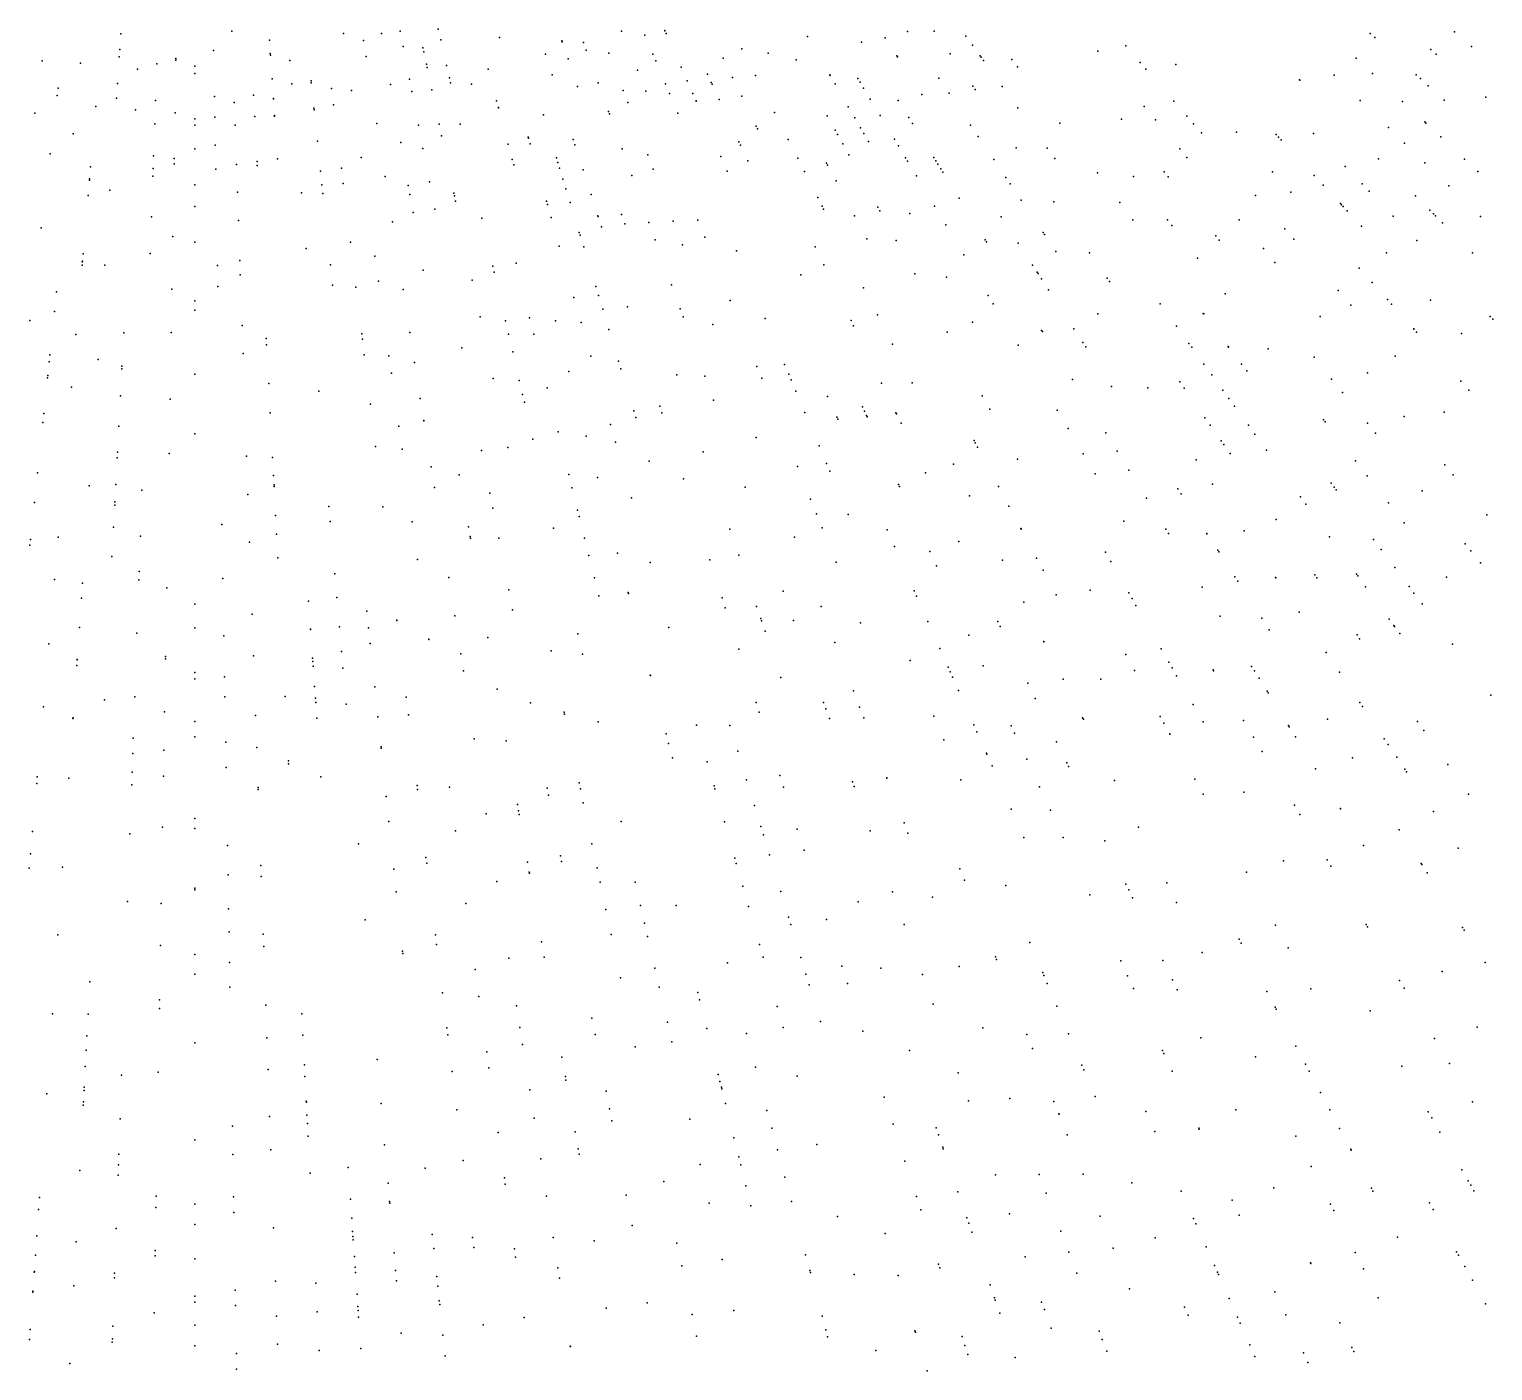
# Model space of a CAD drawing. Header units: metres. Extents: x -4327 to 4266, y -3886 to 3992.
# Drawn here: x -30.4 to 238, y -439.2 to -193.3 of the extents above; entities that cross this region are included whole.
import ezdxf

# ---------------------------------------------------------------- set-up
doc = ezdxf.new("R2010")
doc.units = ezdxf.units.M

msp = doc.modelspace()

# ---------------------------------------------------------------- linework, layer by layer
for p in [(-13.58, -194.14, 2498.93), (6.76, -193.67, 2470.91), (13.66, -195.29, 2461.73), (27.28, -194.09, 2481.77), (30.94, -195.37, 2470.34), (34.23, -194.12, -118.51), (37.64, -193.65, 2463.61), (44.63, -193.32, -117.82), (45.08, -195.25, 2502.49), (55.87, -194.83, 2463.68), (67.3, -195.46, 2479.65), (67.36, -195.63, 2465.58), (71.24, -195.72, 2498.33), (78.26, -193.69, -112.47), (82.52, -194.4, -117.14), (86.16, -193.52, 2475.7), (86.19, -193.58, 2460.64), (86.41, -194.09, 2498.99), (112.37, -194.63, 2498.16), (122.27, -195.67, 2474.01), (126.58, -194.91, 2491.94), (130.67, -193.72, 2461.94), (135.6, -193.66, 2476.49), (141.38, -194.6, -120.99), (215.53, -194.07, 2456.19), (216.39, -194.84, 2489.28), (230.97, -193.8, 2461.1), (-13.87, -198.4, 2500.85), (-13.78, -197.04, 2500.96), (3.44, -197.21, 2497.47), (13.83, -197.78, 2493.13), (13.85, -198.04, 2496.37), (31.41, -198.29, 2490.17), (38.19, -196.46, -116.35), (41.81, -196.71, 2494.41), (41.97, -197.45, -112.83), (64.29, -197.88, 2463.23), (71.77, -197.17, 2484.15), (75.9, -197.72, 2475.21), (83.99, -197.86, -120.15), (100.31, -196.88, 2502.01), (105.13, -197.72, 2459.08), (128.71, -198.19, 2489.81), (128.82, -198.37, 2492.05), (138.5, -197.8, 2500.62), (142.58, -196.24, -119.71), (144.01, -198.21, 2494.5), (144.17, -198.43, 2497.23), (165.59, -197.35, 2457.53), (170.7, -196.37, 2495.22), (212.96, -198.59, 2489.28), (226.67, -197.04, 2462.75), (227.63, -197.88, 2495.84), (234.13, -196.46, 2472.43), (-27.99, -199.13, 2494.16), (-20.97, -199.55, 2471.87), (-10.51, -200.63, 2491.91), (-6.97, -199.66, 2495.01), (-3.47, -198.69, 2498.86), (-3.47, -198.99, 2502.6), (0, -200.1, 2499), (17.42, -199.06, 2461.65), (42.45, -199.73, 2498.67), (42.58, -200.31, -119.8), (46.16, -199.96, -118.56), (53.76, -200.62, 2491.36), (68.43, -198.74, 2504.7), (81.14, -200.83, 2499.38), (84.53, -199.13, 2496.14), (89.18, -200.29, 2498.15), (96.87, -198.61, 2486.7), (110.26, -198.92, 2467.79), (144.6, -199.02, 2463.25), (149.83, -198.83, 2492.85), (150.86, -200.2, 2482.63), (173.35, -199.41, 2494.29), (174.4, -200.62, 2496.39), (179.9, -199.8, 2486.26), (-14.21, -203.28, 2476.88), (0, -201.41, 2498.14), (14.15, -202.38, 2499.28), (17.79, -203.31, 2497.42), (21.31, -202.79, 2495.18), (21.35, -203.14, 2499.42), (35.87, -203.43, 2494.21), (39.36, -202.46, -114.7), (46.69, -202.23, 2489.61), (46.9, -203.15, -112.69), (50.71, -203.37, -116.4), (65.53, -201.69, 2494.5), (70.17, -203.78, 2502.74), (73.93, -203.12, 2494.15), (86.31, -203.34, -119.71), (90.29, -202.8, 2498.16), (93.99, -201.55, -122.72), (94.7, -203.09, 2460.82), (94.84, -203.38, 2494.43), (98.6, -202.17, 2485.09), (102.81, -201.78, 2502.02), (116.45, -201.7, 2482.6), (116.5, -201.79, 2498.41), (117.4, -203.34, 2488.2), (121.57, -202.32, -116), (121.99, -203.03, 2466.91), (136.43, -202.27, 2498.11), (142.67, -203.76, 2477.04), (148.06, -203.78, -119.39), (202.57, -202.57, 2460.63), (202.65, -202.65, 2461.62), (208.93, -201.76, 2471.24), (215.97, -201.4, 2500.88), (223.95, -201.64, 2459.86), (224.74, -202.36, -128.27), (226.19, -203.66, 2495.76), (-25.23, -205.48, 2499.69), (-25.06, -204.13, 2499.8), (-14.4, -205.93, 2476.16), (-7.21, -206.4, 2461.1), (3.59, -205.63, 2466.94), (10.77, -205.42, 2467.44), (14.41, -206.03, 2461.1), (14.41, -206.06, 2494.21), (25.07, -204.19, 2500.55), (28.74, -204.52, 2493.71), (39.8, -204.75, 2469.46), (43.46, -204.45, -112.24), (55.32, -206.45, 2497.87), (78.52, -204.56, 2496.65), (82.68, -204.64, -109.21), (87.05, -205.09, 2491.81), (91.32, -205.11, 2495.67), (91.91, -206.43, 2481.48), (91.93, -206.48, 2467.17), (96.14, -206.17, -121.19), (100.28, -205.61, -117.11), (122.64, -204.11, 2494.41), (123.85, -206.13, -127.11), (128.95, -206.37, 2491.64), (133.32, -205.29, 2492.26), (138.3, -205.04, 2476.43), (143.08, -204.34, -124.97), (179.5, -206.5, 2492.02), (213.68, -206.35, -124.28), (221.48, -206.54, 2472.02), (229.11, -206.29, 2494.02), (236.71, -205.77, 2492.59), (-29.33, -208.69, 2478.81), (-18.15, -207.45, 2497.83), (-10.91, -208.08, 2483.02), (-3.64, -208.62, 2470.2), (7.22, -206.74, 2465.09), (10.97, -209.32, 2497.72), (14.63, -209.15, 2498.47), (14.63, -209.22, 2499.22), (21.84, -207.78, 2473.44), (21.87, -208.06, 2492.99), (25.44, -207.18, 2471.2), (55.65, -207.68, -118.49), (55.65, -207.7, 2497.01), (63.9, -209.02, 2490.43), (75.86, -208.42, 2495.91), (76.01, -208.83, 2500.9), (79.37, -206.77, 2477.12), (88.59, -208.71, 2474.89), (106.29, -208.6, 2495.54), (115.97, -209.21, 2491.29), (119.81, -207.52, -123.33), (125.65, -209.11, -116.28), (150.91, -207.71, 2462.15), (174.09, -207.47, 2491.82), (181.88, -209.23, 2499.92), (-7.36, -210.65, 2479.31), (0, -209.75, 2499.46), (0, -210.9, 2496.86), (3.66, -209.42, 2495.98), (7.37, -210.91, 2482.3), (33.35, -210.58, 2475.84), (40.99, -210.89, 2494.77), (44.78, -210.69, 2501.24), (48.65, -210.71, 2479.59), (102.94, -211.05, 2503.01), (103.19, -211.58, 2494.67), (117.42, -211.84, 2494.02), (121, -209.58, -118.6), (122.05, -211.4, 2499.36), (130.91, -209.5, -123.08), (131.58, -210.57, -117.03), (142.24, -210.88, 2492.05), (158.63, -210.51, 2488.33), (169.91, -209.82, 2496.69), (176.13, -209.91, 2470.85), (183.14, -210.68, 2492.42), (218.86, -211.35, 2461.27), (225.52, -210.3, 2494.51), (225.74, -210.51, 2474.83), (-22.34, -212.51, 2481.32), (3.75, -214.59, 2460.91), (22.47, -213.81, 2496.51), (37.75, -214.07, 2461.42), (45.25, -212.86, 2464.16), (57.44, -214.37, -121.99), (61.11, -213.12, 2494.92), (61.15, -213.27, -124.17), (61.46, -214.34, 2493.8), (69.38, -213.53, 2495.67), (69.69, -214.48, 2491.56), (99.77, -213.97, 2501.89), (100.04, -214.54, 2465.41), (108.79, -213.52, -120.54), (117.86, -212.62, 2489.16), (118.8, -214.32, -122.59), (122.65, -212.44, 2483.67), (123.5, -213.91, -125.94), (128.27, -213.47, -119.54), (143.66, -212.98, 2476.71), (184.57, -212.32, 2499.47), (191.04, -212.17, 2499.75), (198.27, -212.62, 2485.3), (198.74, -213.12, -126.05), (199.18, -213.59, 2473.32), (205.11, -212.4, 2465.89), (221.79, -214.18, 2494.27), (228.46, -213.04, 2493.51), (-26.54, -216.15, 2465.9), (-7.56, -216.49, 2468.26), (-3.79, -217.03, 2457.93), (0, -215.23, 2467.88), (15.18, -217.05, 2494.78), (30.47, -216.81, 2479.1), (41.82, -215.15, 2497.4), (58.2, -217.19, 2499.41), (66.3, -216.87, -121.45), (78.33, -215.22, 2500.03), (83.04, -216.32, 2499.28), (96.46, -216.66, 2498.77), (110.55, -216.97, -118.36), (119.93, -216.35, 2463.36), (129.01, -214.71, 2494.45), (130.32, -216.89, 2492.44), (135.5, -216.85, 2491.66), (146.51, -217.21, 2486.23), (150.59, -215.06, 2465.56), (156.3, -215.12, 2484.31), (157.67, -217.01, 2467.97), (180.62, -215.25, 2496.49), (181.93, -216.81, -124.63), (217.08, -217.08, 2494.68), (232.84, -217.13, 2454.44), (-19.12, -218.54, 2499.64), (-7.64, -218.85, 2495.16), (-3.81, -218.01, 2484.45), (3.82, -218.95, 2495.16), (7.62, -218.1, 2471.13), (11.4, -217.56, 2498.02), (11.44, -218.31, 2460.06), (23.05, -219.33, 2497.28), (26.87, -218.8, 2480.72), (58.46, -218.16, 2495.3), (58.46, -218.18, 2495.55), (66.56, -217.72, 2500.16), (66.88, -218.77, -116.01), (71.18, -219.08, 2499.41), (84.06, -218.99, 2471.39), (97.64, -219.3, 2500.25), (101.38, -217.42, 2498.51), (111.8, -219.41, -123.53), (115.83, -217.84, -122.59), (116.02, -218.2, -121.78), (116.04, -218.23, -115.34), (130.69, -217.51, -121.29), (135.85, -217.41, -122.2), (136.26, -218.07, 2492.27), (136.77, -218.88, -120.27), (137.16, -219.5, -124.58), (165.53, -219.66, -128.9), (177.73, -219.47, 2472.68), (197.62, -219.48, -123.18), (210.97, -218.47, 2490.3), (225.53, -217.79, 2491.6), (235.26, -219.38, 2490.56), (-19.33, -220.96, 2465.54), (-19.31, -220.75, 2493.67), (-7.69, -220.23, 2495.29), (0, -221.86, 2496.66), (23.31, -221.82, 2464.18), (27.21, -221.62, 2466.92), (34.9, -220.32, 2494.8), (39.14, -221.96, 2475.01), (43.01, -221.26, 2490.32), (67.5, -220.77, -118.5), (68.05, -222.58, 2495.67), (80.13, -220.15, 2454.09), (117.57, -221.12, -122.4), (132.32, -220.21, -114.46), (148.72, -220.49, 2497.63), (149.51, -221.66, -125.83), (172.12, -220.3, 2459.66), (178.47, -220.39, 2459.2), (205.25, -220.11, 2490.38), (206.93, -221.9, -126.55), (214.07, -221.68, 2470.86), (229.92, -222.03, 2464.11), (-19.58, -223.77, 2496.92), (-15.58, -222.81, 2467.66), (7.79, -223.2, 2497.79), (19.54, -223.31, 2491.69), (23.48, -223.43, 2482.1), (39.43, -223.63, 2493.68), (47.47, -223.34, 2492.31), (47.58, -223.85, 2468.41), (47.79, -224.84, 2479.37), (64.47, -224.82, 2493.05), (68.81, -225.07, 2494.17), (72.66, -223.61, 2491.68), (114.22, -224.17, -120.59), (140.14, -224.28, 2496.53), (151.53, -224.65, 2480.49), (157.52, -224.97, -130.35), (169.62, -225.09, -124.84), (194.52, -223.77, 2487.64), (200.96, -223.19, 2485.17), (210.07, -225.27, 2491.78), (215.32, -222.97, 2463.33), (223.83, -223.83, 2472.07), (-7.95, -227.69, 2501.9), (0, -225.82, 2464.93), (40.01, -226.88, 2470.28), (43.99, -226.32, 2501.65), (52.62, -227.93, 2478.99), (64.65, -225.47, 2500.27), (65.33, -227.84, 2497.28), (73.92, -227.5, -118.05), (73.97, -227.65, 2493.04), (78.26, -227.3, 2475.35), (115.01, -225.72, -121.6), (115.3, -226.29, 2474.75), (120.96, -227.49, -117.67), (125.24, -225.93, 2464.25), (125.6, -226.58, 2458.39), (131.11, -227.09, 2462.58), (135.64, -225.74, 2499.16), (147.86, -227.69, -119.19), (210.28, -225.5, 2494.27), (210.58, -225.82, -126.03), (211.33, -226.63, 2484.5), (219.74, -227.55, 2459.74), (226.47, -226.47, 2490.49), (227.13, -227.13, -127.24), (227.5, -227.5, 2491.06), (235.74, -227.66, 2494.56), (-28.2, -229.7, 2466.92), (7.97, -228.37, 2494.3), (36.21, -228.63, 2496.79), (70.5, -230.6, 2497.13), (74.58, -229.52, -124.38), (78.84, -228.96, -119.99), (83.24, -228.71, 2478.08), (87.71, -228.5, 2464.38), (92.24, -228.31, 2493.12), (137.68, -229.14, 2497.48), (155.53, -230.58, 2495.55), (171.99, -228.24, 2466.5), (178.35, -228.27, 2464.79), (179.14, -229.29, 2464.13), (191.53, -228.26, 2500.06), (199.85, -229.9, 2475.33), (213.91, -229.39, 2492.59), (228.77, -228.77, -122.67), (-4.04, -231.3, 2465.92), (0, -232.35, 2462.31), (20.43, -233.48, 2498.28), (28.53, -232.34, 2480.73), (66.83, -233.06, 2496.5), (70.65, -231.07, 2460.16), (71.3, -233.2, 2496.87), (84.4, -231.89, 2457.39), (89.39, -232.86, 2497.58), (93.49, -231.4, 2458.36), (113.74, -233.21, 2475.19), (123.23, -231.75, -122.13), (128.63, -232.05, 2491.66), (144.93, -231.94, 2491.03), (145.16, -232.31, 2495.01), (151, -232.52, 2487.6), (155.78, -230.96, -122.31), (187.21, -231.18, 2461.59), (187.84, -231.96, 2492.69), (201.51, -231.81, 2462.67), (224.06, -232.02, 2476.08), (-20.64, -235.96, 2466.91), (-20.63, -235.82, 2494.04), (-20.51, -234.48, 2494.42), (-8.19, -234.44, 2500.52), (8.23, -235.68, 2499.15), (33.01, -234.9, 2499.27), (99.3, -233.94, 2489.81), (141, -234.66, -122.69), (157.86, -234.03, 2495.84), (164.06, -234.3, -116.92), (183.83, -235.3, 2493.69), (195.94, -233.52, 2465.98), (198.07, -236.05, 2492.78), (218.5, -234.31, 2491.23), (234.27, -234.27, 2469.63), (-20.69, -236.53, 2472.88), (-16.54, -236.54, 2455.58), (4.13, -236.63, 2493.54), (8.32, -238.31, 2497.89), (24.85, -236.47, 2462.3), (41.88, -237.49, 2497.38), (54.66, -236.74, 2460.03), (54.91, -237.84, 2499.36), (58.89, -236.21, 2492.64), (111.15, -238.35, 2495.68), (115.33, -236.47, 2483.6), (132, -238.14, 2467.52), (137.85, -238.77, 2461.61), (153.61, -236.54, -121.26), (154.44, -237.82, 2494.94), (154.63, -238.11, -126.32), (213.51, -237.12, 2491.9), (-25.38, -241.47, 2458.29), (-4.21, -240.98, 2495.89), (4.2, -240.5, 2490.91), (25.25, -240.24, 2501.61), (29.54, -240.59, 2496.01), (33.66, -239.49, 2462.4), (38.17, -241.02, 2498.61), (50.87, -239.34, 2477.45), (73.52, -240.46, 2463.45), (87.42, -240.18, -121.49), (122.64, -240.69, 2485.36), (155.25, -239.06, -123.11), (156.56, -241.08, -121.93), (167.32, -238.95, 2493.75), (167.75, -239.57, 2476.79), (209.68, -241.21, 2485.28), (215.87, -239.75, 2455.65), (0, -243.09, 2461.27), (69.52, -242.46, 2498.05), (74.02, -242.11, 2467.04), (79.34, -244.19, 2488.54), (98.19, -243.03, 2461.58), (145.48, -242.12, -120.9), (146.38, -243.62, 2464.67), (177.03, -243.67, -129.89), (188.94, -241.83, 2471.52), (211.99, -243.87, 2459.62), (218.69, -242.88, 2456.6), (219.44, -243.72, 2496.3), (226.57, -242.97, -131.39), (-30.29, -246.72, 2475.3), (-25.76, -245.06, 2494.86), (0, -244.8, 2492.51), (52.3, -246.05, 2491.33), (56.97, -246.75, 2494.43), (61.39, -246.21, 2499.4), (66.12, -246.78, 2463.04), (74.79, -244.63, 2492.66), (89.01, -244.55, 2495.72), (89.54, -246.01, 2471.42), (104.57, -246.36, 2500.47), (120.33, -246.72, 2463), (125.18, -245.68, 2498.83), (165.6, -245.51, 2461.75), (184.93, -245.41, 2452.83), (185, -245.5, 2497.91), (206.37, -245.94, 2496.44), (237.53, -245.97, 2487.1), (238, -246.45, 2481.97), (-21.81, -249.26, 2491.72), (-13.05, -248.96, 2496.33), (-4.34, -248.89, 2492.6), (8.65, -247.62, 2494.73), (30.59, -249.14, 2472.54), (39.42, -248.88, 2495.56), (57.53, -249.18, 2465.52), (62.13, -249.2, 2489.29), (70.85, -247.07, 2477.96), (75.93, -248.37, 2464.6), (94.98, -247.44, 2463.53), (120.79, -247.67, 2472.44), (137.95, -248.86, 2491.3), (142.59, -246.98, 2461.28), (155.28, -248.51, 2458.6), (155.43, -248.73, 2460.83), (161.21, -248.24, -130.53), (179.98, -247.73, -130.87), (223.52, -248.25, 2479.85), (223.55, -248.28, 2459.92), (224.04, -248.82, 2495.89), (232.26, -249.07, 2457.26), (13.1, -250, 2492.96), (13.16, -251.15, 2477.27), (30.71, -250.1, 2495.56), (48.93, -251.73, 2485.56), (127.92, -251.05, 2491.12), (150.96, -251.23, 2493.84), (162.84, -250.75, -127.4), (163.36, -251.56, 2459.53), (182.28, -250.89, 2497.57), (182.81, -251.62, -127.14), (189.47, -251.44, -125.7), (189.57, -251.57, 2492.42), (196.82, -251.92, 2475.19), (-26.73, -254.3, 2491.66), (-26.59, -252.98, 2478.73), (-17.75, -253.83, 2492.8), (8.83, -252.73, 2490.95), (31.06, -252.98, 2497.03), (35.58, -253.2, 2465.02), (40.29, -254.38, 2496.25), (58.28, -252.43, 2497.6), (72.62, -253.26, 2500.16), (77.71, -254.18, 2496.14), (108.13, -254.74, 2470.8), (185.05, -254.7, -125.7), (191.95, -254.72, 2458.9), (205.23, -253.44, 2461.49), (220.13, -253.23, 2460.48), (-27.03, -257.2, 2480.05), (-26.99, -256.78, 2476.07), (-13.39, -255.57, 2454.19), (-13.37, -255.05, 2462.29), (0, -256.57, 2486.8), (36.03, -256.37, 2495.86), (54.7, -257.35, 2496.68), (68.6, -256.04, 2463.78), (78.14, -255.59, 2471.59), (88.37, -256.64, 2497.29), (93.51, -256.93, 2490.29), (103.08, -255.13, 2481.29), (103.94, -257.26, 2465.18), (108.9, -256.56, -122), (109.34, -257.58, 2498.38), (160.92, -257.53, 2467.64), (186.49, -256.68, -127.68), (192.88, -255.96, -126.35), (208.46, -257.43, 2489.81), (215.05, -256.29, 2493.91), (-22.65, -258.92, 2492.49), (13.54, -258.27, 2493.37), (22.72, -259.64, 2499.45), (59.49, -257.68, 2496.53), (60.09, -260.29, 2470.35), (64.59, -259.07, 2494.5), (110.23, -259.68, 2458.12), (125.93, -258.19, 2479.16), (131.52, -258.13, 2500.27), (168.09, -258.83, 2463.49), (174.75, -259.07, -126.16), (180.61, -257.93, 2491.43), (181.44, -259.12, 2459.74), (188.53, -259.48, 2462.2), (210.48, -259.92, 2493.17), (232.15, -257.83, 2483.38), (233.61, -259.45, 2459.85), (-13.65, -260.52, 2488.61), (-4.56, -261.1, 2465.21), (32.18, -262.05, 2492.31), (41.34, -261, 2494.54), (60.42, -261.69, 2496.34), (85.26, -262.4, 2463.35), (95.12, -261.33, 2495.3), (116.04, -260.63, -125.07), (122.43, -262.56, 2476.61), (144.39, -260.49, 2498.81), (145.76, -262.96, 2476.57), (189.63, -261.01, -121.53), (190.65, -262.41, 2479.37), (-27.9, -265.43, 2493.51), (-27.72, -263.78, 2465.27), (13.82, -263.63, 2492.06), (41.98, -265.03, 2494.11), (41.98, -265.08, 2494.6), (80.48, -263.24, 2494.61), (80.86, -264.49, 2493.96), (85.66, -263.65, 2487.35), (111.88, -263.56, 2494.87), (117.73, -264.43, -126.14), (117.9, -264.81, -122.02), (122.79, -263.33, 2460.65), (123.16, -264.11, -121.55), (123.28, -264.38, -121.49), (128.57, -263.6, 2472.16), (128.68, -263.83, 2497.56), (129.52, -265.55, -127.41), (158.1, -263.12, 2494.43), (185.23, -264.53, 2489.64), (206.97, -264.92, 2475.27), (207.28, -265.3, 2489.08), (215.04, -265.55, 2495.46), (221.77, -264.29, 2469.52), (229.07, -263.52, 2460.09), (-13.94, -266.05, 2463.64), (0, -267.5, 2499.22), (37.39, -266.08, 2459.62), (66.6, -267.1, 2482.28), (71.78, -267.88, 2463.94), (76.2, -265.76, 2492.97), (102.92, -268.13, 2478.67), (160.14, -266.52, 2492.94), (167.03, -267.31, -125.45), (186.19, -265.91, -120.46), (193.19, -265.9, -124.62), (194.37, -267.52, -131.19), (216.52, -267.37, -127.03), (-14.2, -270.87, 2495.55), (33.13, -269.82, 2463.55), (37.99, -270.3, 2498.64), (52.59, -270.56, 2497.84), (57.39, -269.98, 2501.32), (61.97, -268.43, 2496.6), (77.14, -269.01, 2498.63), (93.24, -270.79, 2471.71), (114.47, -269.67, 2481.01), (142.88, -268.71, 2495.51), (143.08, -269.1, 2476.57), (143.51, -269.9, 2461.84), (169.12, -270.65, -125.01), (188.21, -268.79, -130.81), (188.67, -269.44, 2462.13), (196.53, -270.5, 2492.42), (-14.25, -271.88, 2492.17), (-4.73, -271.09, 2494.56), (9.48, -271.6, 2487.7), (14.25, -271.82, 2491.68), (43.32, -273.5, 2496.94), (83.31, -272.51, 2495.03), (110.49, -273.48, 2497.9), (115.84, -272.9, 2464.48), (139.11, -273.02, -125.85), (150.83, -272.1, 2494.42), (162.92, -271.15, 2459.74), (183.62, -272.23, 2457.91), (189.83, -271.11, -130.47), (212.86, -272.44, -128.94), (229.24, -273.19, -123.78), (-28.86, -274.61, 2465.33), (14.42, -275.14, 2496.84), (48.49, -275, 2493.16), (68.55, -274.96, 2493.2), (73.81, -275.47, 2473.11), (89.59, -275.72, 2490.18), (116.45, -274.34, 2500.55), (133.96, -274.65, 2494.35), (165.12, -274.81, 2492.97), (171.28, -274.11, -121.35), (214.99, -275.18, 2489.63), (230.74, -274.99, 2471.06), (-19.37, -277.04, 2467.42), (-14.5, -276.75, 2462.2), (-9.7, -277.82, 2494.31), (9.73, -278.62, 2501.51), (14.51, -276.83, 2499.68), (14.52, -277.14, 2490.08), (43.92, -277.31, 2494.5), (54.1, -278.34, 2494.69), (69.15, -277.35, 2490.65), (100.91, -277.25, 2498.64), (129.05, -276.75, 2492.61), (129.23, -277.14, 2496.09), (142.07, -278.82, 2465.22), (147.34, -277.11, 2472.41), (180.25, -277.56, 2487.58), (180.85, -278.48, 2454.9), (186.64, -276.7, -127.39), (202.73, -279.03, -125.43), (208.39, -276.54, -126.78), (208.95, -277.28, -124.98), (209.3, -277.75, 2489.32), (225.07, -277.93, 2490.45), (-29.44, -280.08, 2489.87), (-14.7, -280.55, 2495.99), (-14.67, -279.94, 2490.52), (24.57, -280.8, 2492.11), (34.49, -280.86, 2501.8), (54.64, -281.12, 2495.37), (70.18, -281.47, 2456.68), (80.07, -279.24, 2495.15), (112.92, -279.48, 2471.69), (149.27, -280.73, 2493.81), (174.52, -279.29, 2485.78), (203.72, -280.4, 2490.75), (218.87, -280.14, -126.22), (4.96, -284.1, 2487.83), (14.8, -282.44, 2500.56), (24.81, -283.54, 2492.05), (39.86, -283.59, 2495.37), (70.47, -282.65, 2490.27), (114, -282.15, 2495.26), (119.83, -282.29, 2469.78), (170.34, -283.5, 2465.41), (198.3, -283.2, 2484.56), (221.74, -283.82, 2498.42), (236.9, -282.33, 2470.66), (-30.15, -286.83, 2489.1), (-25.06, -286.45, 2493.48), (-14.91, -284.57, 2495.03), (-10, -286.26, 2495.87), (14.98, -285.9, 2494.63), (50.17, -284.54, 2493.57), (50.48, -286.31, 2497.13), (50.53, -286.58, 2464.38), (55.71, -286.62, 2484.4), (65.74, -284.76, 2463.47), (71.46, -286.63, 2490.04), (98.11, -284.93, 2482.27), (109.94, -286.41, 2492.94), (115.03, -284.7, 2495.18), (126.93, -285.09, 2491.03), (151.45, -284.83, -122.32), (151.52, -284.96, 2456.64), (178.06, -284.95, -127.83), (178.55, -285.74, 2491.07), (185.57, -285.75, 2488.28), (185.58, -285.78, 2488.53), (192.42, -285.28, 2463.08), (208.04, -286.35, 2493.76), (216.13, -286.82, 2491.25), (-30.26, -287.89, 2486.46), (10.03, -287.34, 2493.23), (72.25, -289.8, 2460.19), (77.53, -289.33, 2490.05), (99.75, -289.69, 2456.47), (128.29, -288.15, 2473.97), (134.78, -289.04, 2501.5), (140.09, -287.22, 2495.62), (166.96, -289.19, 2489.2), (187.56, -288.82, -127.58), (187.76, -289.13, -127.29), (217.53, -288.67, 2488.13), (232.94, -287.66, 2490.65), (233.98, -288.94, -133.38), (-15.2, -289.98, 2494.15), (15.21, -290.21, 2496.14), (40.83, -290.49, 2472.66), (83.46, -291.06, 2460.44), (94.41, -290.58, 2460.6), (117.57, -290.99, 2472.41), (136, -291.65, 2491.55), (148.1, -290.65, 2462.24), (154.33, -290.25, 2491.66), (155.53, -292.5, 2490.06), (167.94, -290.89, 2493.48), (220.03, -291.99, -123.78), (235.77, -291.15, -135.09), (-25.74, -294.19, 2489.29), (-20.62, -294.83, 2491.28), (-10.27, -294.22, 2493.18), (-10.22, -292.74, 2492.35), (5.13, -293.97, 2489.95), (25.65, -293.16, 2492.19), (46.54, -293.81, 2461.59), (73.27, -293.85, 2460.94), (190.72, -293.68, 2486.72), (191.23, -294.47, 2493.4), (198.19, -293.83, 2487.38), (198.24, -293.9, 2468.68), (205.4, -293.34, 2484.07), (205.76, -293.86, 2459.98), (213.01, -293.18, 2456.92), (213.24, -293.51, 2478.34), (229.51, -293.76, -129.84), (-20.81, -297.63, 2491.7), (-5.16, -295.71, 2493.02), (26.03, -297.47, 2459.69), (57.56, -296.1, 2496.09), (74.09, -297.17, 2488.73), (79.46, -296.54, 2494.68), (79.51, -296.74, 2496.42), (96.67, -297.53, 2497.23), (107.85, -296.3, 2494.9), (131.91, -296.27, 2458.2), (132.33, -297.23, 2487.06), (157.92, -297, 2456.58), (164.16, -296.15, -132.21), (171.24, -296.6, 2491.07), (171.85, -297.65, 2489.89), (184.72, -295.61, 2485.17), (214.69, -295.5, 2495.16), (222.67, -295.49, 2489.66), (223.56, -296.67, -132.8), (0, -298.71, 2494.68), (10.49, -300.52, 2499.73), (20.85, -298.16, 2473.26), (31.53, -299.96, 2495.84), (58.27, -299.77, 2459.36), (97.27, -299.36, 2458.18), (103, -299.13, 2492.25), (114.84, -299.16, 2491.73), (152.02, -298.35, 2485.8), (172.58, -298.92, 2490.44), (202.48, -300.19, 2482.99), (225.03, -298.63, 2488.06), (-21.18, -302.95, 2478.97), (0, -303.07, 2496.42), (26.5, -302.85, 2492.78), (31.85, -303.06, 2498.74), (37.04, -301.65, 2492.04), (37.04, -301.68, 2492.28), (47.65, -300.83, 2497.5), (86.89, -303.01, 2472.49), (103.77, -301.36, 2457.17), (103.91, -301.78, 2481.81), (109.8, -301.67, 2485.6), (122.08, -302.15, 2459.76), (134.41, -301.88, 2483.86), (147.23, -301.87, 2452.86), (147.69, -302.81, 2490.82), (188.02, -300.9, 2490.1), (195.66, -301.28, 2491.99), (219, -301.43, 2451.85), (219.86, -302.61, -133.03), (219.99, -302.79, 2481.18), (-10.62, -304, 2494.27), (5.32, -304.51, 2463.75), (21.21, -303.29, 2459.53), (21.21, -303.32, 2493.28), (32.16, -305.94, 2488.56), (42.88, -305.09, 2492.28), (42.89, -305.15, 2492.78), (53.75, -304.83, 2492.86), (70.21, -304.13, 2491.52), (104.55, -303.63, 2465.17), (117.35, -305.71, 2492.58), (141.93, -304.37, 2452.61), (155.67, -305.52, 2454.41), (155.71, -305.61, 2494.78), (197.03, -303.4, -124.23), (213.11, -304.35, 2490.69), (213.58, -305.03, 2468.57), (220.94, -304.09, -129.31), (-26.77, -305.98, 2495.92), (-5.38, -308.28, 2494.27), (10.76, -308.15, 2483.18), (21.58, -308.6, 2491.37), (26.89, -307.4, 2496.25), (48.75, -307.81, 2465.88), (65.31, -307.25, 2496.32), (71.08, -307.89, 2489.27), (99.74, -306.98, 2488.4), (136.62, -306.86, 2483.39), (170.7, -307.95, 2490.48), (177.18, -306.89, 2496.73), (207.45, -307.56, 2486.98), (230.62, -306.05, 2458.56), (-21.67, -309.95, 2491.2), (-21.6, -308.84, 2493.35), (-21.6, -308.9, 2493.85), (-5.39, -308.74, 2497.99), (0, -311.24, 2495.42), (21.62, -309.24, 2463.57), (21.68, -310.04, 2491.94), (27.16, -310.43, 2465.64), (49.25, -310.94, 2490.93), (131.16, -309, 2491.99), (138.14, -310.26, 2490.45), (138.52, -311.11, 2467.11), (144.55, -309.99, 2487.85), (172.32, -310.88, 2456.16), (178.6, -309.34, 2497.08), (179.21, -310.4, 2486.3), (186.73, -310.77, 2486.2), (186.81, -310.9, 2487.19), (193.78, -310.11, 2488.53), (194.3, -310.95, 2485.85), (209.9, -311.18, 2488.35), (0, -312.41, 2493.76), (5.45, -312.03, 2458.52), (21.94, -313.8, 2488.95), (32.99, -313.87, 2497.14), (83.52, -311.71, 2487.91), (83.54, -311.77, 2488.4), (107.48, -312.13, 2491.73), (138.95, -312.09, 2494.97), (152.74, -313.16, 2454.9), (159.2, -312.44, 2490.18), (166.13, -312.44, 2464.22), (180.04, -311.84, 2459.78), (195.14, -312.28, 2487.14), (-16.57, -316.21, 2462.22), (-11.03, -315.72, 2456.52), (5.51, -315.72, 2487.54), (16.54, -315.61, 2457.51), (22.09, -315.94, 2462.72), (38.77, -315.73, 2495.05), (55.42, -314.3, 2492.4), (120.75, -314.56, 2491.07), (140.03, -314.51, 2454.47), (154.12, -315.99, 2496.62), (196.63, -314.68, -124.04), (196.81, -314.97, -123.03), (237.67, -315.4, 2454.43), (-27.78, -317.55, 2489.42), (-5.56, -318.46, 2487.44), (11.14, -319.14, 2461.88), (22.15, -316.73, 2490.34), (27.74, -317.05, 2496.29), (39.17, -319.01, 2456.82), (61.57, -316.77, 2466.73), (67.71, -318.53, 2458.02), (67.78, -318.88, 2492.02), (102.9, -316.7, 2492.6), (103.5, -318.53, 2486.29), (115.29, -316.75, 2492.06), (115.69, -317.86, 2460.36), (121.9, -317.56, 2454.29), (135.52, -319.26, 2492.48), (176.99, -319.3, 2493.92), (183.08, -317.1, 2482.39), (213.65, -316.75, 2486.82), (214.11, -317.44, 2492.26), (-22.36, -319.69, 2491.98), (-22.34, -319.53, 2490.74), (0, -320.22, 2489.99), (22.35, -319.6, 2491.23), (33.57, -319.37, 2486.35), (73.95, -320.3, 2491.66), (92.01, -320.86, 2488.21), (98.13, -320.95, 2491.5), (116.36, -319.68, 2494.66), (122.66, -319.54, 2489.58), (142.84, -320.83, 2493.89), (149.7, -321.03, 2466.7), (162.8, -319.51, 2497.13), (162.93, -319.76, 2460.97), (177.67, -320.53, 2484.62), (184.91, -320.28, 2469.97), (192.29, -320.02, 2493.45), (200.55, -320.94, 2490.41), (200.68, -321.16, 2492.14), (207.67, -319.79, 2481.88), (224.23, -320.24, 2490.25), (225.36, -321.85, 2485.13), (-11.29, -323.25, 2493.61), (0, -323.03, 2458.87), (5.66, -324.03, 2456.46), (51.22, -323.37, 2492.09), (57.08, -323.73, 2460.64), (86.41, -322.49, 2458.18), (86.88, -324.25, 2491.99), (137.35, -323.59, 2486.52), (143.41, -322.1, 2493.95), (150.3, -322.32, 2486.19), (157.99, -323.92, 2471.36), (178.76, -322.49, 2462.55), (178.79, -322.55, 2463.04), (194.14, -323.1, 2489.63), (201.86, -323.04, -126.88), (218.11, -323.36, 2493.43), (218.81, -324.4, 2448.94), (-11.39, -326.08, 2462.73), (-5.68, -325.44, 2456.78), (11.35, -324.97, 2496.16), (17.16, -327.4, 2464.29), (34.14, -324.86, 2486.39), (34.17, -325.08, 2467.19), (87.59, -326.9, 2491.87), (99.56, -325.63, 2486.8), (145.14, -325.99, 2465.81), (145.24, -326.22, 2496.34), (152.54, -327.13, 2484.67), (195.71, -325.72, 2455.52), (212.28, -326.89, 2491.7), (220.39, -326.74, 2492.79), (-11.51, -329.52, 2488.75), (5.74, -328.64, 2491.41), (17.19, -327.95, 2458.16), (93.94, -327.6, 2459), (107.25, -330.09, 2494.22), (146.18, -328.32, 2455.08), (159.87, -327.78, 2463.15), (160.2, -328.45, 2496.39), (205.52, -328.91, 2444.42), (221.87, -328.94, -123.32), (222.2, -329.42, -122.31), (229.75, -328.12, 2489.48), (-29.01, -331.57, 2491.37), (-28.9, -330.38, 2462.01), (-23.12, -330.61, 2450.19), (-11.59, -331.81, 2464.74), (-5.76, -330.26, 2493.21), (11.6, -332.28, 2468.21), (11.62, -332.7, 2491.86), (23.1, -330.33, 2499.41), (40.76, -331.96, 2482.83), (40.85, -332.67, 2467.84), (46.69, -332.22, 2490.51), (64.62, -332.45, 2493.61), (70.46, -331.48, 2454.97), (70.69, -332.58, 2453.3), (95.2, -331.99, 2491.93), (95.36, -332.57, 2486.29), (101.17, -330.92, 2467.1), (107.95, -332.24, 2490.62), (120.58, -331.29, 2493.7), (120.88, -332.12, 2461.25), (126.89, -330.56, 2465.71), (126.9, -330.6, 2494.99), (140.45, -330.88, 2493.47), (154.91, -332.2, 2466.41), (168.66, -331.02, 2453.79), (183.36, -330.8, 2488.93), (35.1, -333.97, 2462.46), (59.15, -335.44, 2487.54), (64.86, -333.7, 2462.65), (71.23, -335.09, 2481.72), (184.88, -333.52, 2464.17), (192.34, -333.14, 2459.1), (233.53, -333.51, 2487.15), (0, -338, 2488.65), (53.4, -337.15, 2462.96), (59.35, -336.61, 2466.18), (59.47, -337.24, 2490.82), (102.6, -335.58, 2491.91), (149.71, -336.26, 2495.5), (156.9, -336.47, 2498.06), (201.63, -335.56, 2484.85), (202.63, -337.23, 2462.27), (210.07, -336.18, 2455.2), (210.1, -336.23, 2464.06), (227.12, -336.72, 2464.25), (-29.78, -340.36, 2465.19), (-11.9, -340.78, 2490.26), (-5.93, -339.57, 2470.26), (0, -339.84, 2461.91), (35.58, -338.54, 2486.05), (47.82, -340.23, 2449.52), (78.16, -338.56, 2487.1), (97.1, -338.63, 2462.68), (103.77, -339.43, 2452.7), (110.46, -339.96, 2489.22), (123.84, -340.24, 2464.04), (130.05, -338.79, 2451.03), (130.77, -340.67, 2464.63), (173.03, -339.59, 2471.79), (220.85, -340.08, 2451.94), (5.99, -342.93, 2484.69), (29.98, -342.63, 2461.84), (72.82, -342.61, 2458.17), (104.25, -340.97, 2463.83), (152.04, -341.48, 2468.86), (159.24, -341.49, 2488.64), (166.84, -342.08, 2486.29), (214.28, -342.93, 2453.4), (231.65, -343.43, -124.31), (-30.14, -344.48, 2465.37), (42.38, -345.15, 2489.08), (61.01, -345.98, 2465.6), (67.03, -344.86, 2465.6), (67.23, -345.86, 2492.22), (99, -345.25, 2491.49), (105.38, -344.67, 2500.16), (111.71, -343.8, 2488.38), (199.64, -345.78, 2464.36), (207.62, -345.54, 2488.05), (-30.37, -347.11, 2484.18), (-24.26, -346.92, 2469.63), (6.08, -348.32, 2483.69), (12.1, -346.59, 2492.24), (12.17, -348.64, 2457.87), (36.5, -347.25, 2460.09), (42.51, -346.2, 2467.22), (61.33, -347.8, 2488.31), (61.36, -348.01, 2489.8), (73.77, -347.06, 2461.31), (99.29, -346.25, 2489.07), (140.28, -347.19, 2482.42), (192.82, -347.86, 2489.18), (208.32, -346.7, 2487.83), (224.87, -346.27, -123.65), (224.98, -346.44, 2464.37), (225.95, -347.94, -125.73), (0, -350.79, 2452.29), (0, -351.05, 2492.9), (36.94, -351.42, 2499.4), (55.36, -349.54, 2474.07), (74.32, -349.64, 2489.22), (80.73, -349.69, 2489.52), (100.47, -350.37, 2489.96), (107.43, -351.39, 2463.24), (127.92, -351.44, 2488.55), (141.12, -349.28, 2451.98), (148.7, -350.3, 2486.04), (170.72, -350.03, 2454.55), (171.24, -351.09, 2479.42), (178.22, -349.78, 2491.77), (-12.33, -353.21, 2499.89), (-6.17, -353.59, 2481.93), (49.69, -353.56, 2457.7), (81.72, -353.96, 2462.85), (88.25, -353.96, 2482.59), (101.55, -354.15, 2488.37), (121.64, -353.27, 2486.08), (135.29, -352.43, 2457.17), (164.14, -351.99, 2456.49), (171.95, -352.56, 2489.79), (180.04, -353.36, 2482.02), (6.19, -354.58, 2488.86), (31.2, -356.57, 2463.89), (75.38, -354.66, 2467.5), (108.86, -356.08, 2486.78), (115.83, -356.48, 2457.58), (-25.13, -359.34, 2460.77), (6.26, -358.79, 2489.27), (12.54, -359.2, 2493.23), (44.12, -359.3, 2491.84), (76.36, -359.26, 2490.06), (82.46, -357.16, 2485.11), (109.28, -357.44, 2487.07), (130.09, -357.42, 2475.7), (198.18, -357.53, 2488.65), (214.78, -357.45, 2487.79), (215.01, -357.83, 2482.14), (232.45, -357.95, 2479.79), (232.78, -358.45, 2451.27), (-6.31, -361.29, 2468.44), (12.62, -361.45, 2470.67), (44.33, -361.06, 2485.02), (63.59, -360.62, 2491.99), (83.03, -359.62, 2492.83), (103.53, -361.07, 2490.08), (153.11, -360.71, 2478.46), (191.48, -360.11, 2482.98), (191.87, -360.85, 2462.82), (200.5, -361.71, 2483.81), (0, -362.91, 2460.38), (6.36, -364.4, 2489.72), (38.08, -362.3, 2469.78), (38.12, -362.71, 2491.45), (57.59, -363.6, 2486.4), (64.08, -363.4, 2492.33), (97.65, -364.45, 2464.79), (104.21, -363.42, 2487.94), (111.12, -363.46, 2491.93), (146.8, -363.35, 2461.25), (147, -363.84, 2490.78), (169.79, -364.11, 2496.89), (177.53, -364, 2482.43), (184.74, -362.57, 2494.28), (236.63, -364.38, 2483.79), (0, -366.52, 2484.86), (51.39, -365.69, 2457.16), (78.06, -367.23, 2488.84), (84.37, -365.44, 2486.37), (84.37, -365.45, 2468.16), (112.06, -366.53, 2494.73), (118.61, -365.05, 2462.52), (125.82, -365.4, 2497.27), (133.42, -366.56, 2493.67), (140.15, -365.11, 2482.38), (155.47, -366.25, 2490.16), (155.69, -366.78, 2450.82), (171.05, -366.81, 2463.98), (179.28, -367.58, 2481.27), (228.74, -366.06, 2475.65), (-19.28, -367.95, 2488.62), (6.44, -368.91, 2492.08), (45.42, -369.92, 2452.59), (85.17, -368.93, 2491.65), (92.23, -369.91, 2499.59), (112.65, -368.48, 2489.86), (119.65, -368.23, 2484.01), (156.31, -368.24, 2486.27), (172.14, -369.16, 2479.77), (180.15, -369.37, 2493.36), (196.57, -369.7, 2456.83), (204.66, -369.22, 2485.15), (220.93, -367.69, 2452.27), (221.76, -369.07, 2485.48), (-6.51, -372.84, 2472.03), (-6.48, -371.23, 2488.96), (13, -372.19, 2487.27), (52.09, -370.63, 2462.97), (58.97, -372.33, 2489.87), (92.56, -371.26, 2481.42), (106.81, -372.48, 2485.98), (135.4, -372.02, 2486.43), (158.08, -372.41, 2446.27), (198.09, -372.55, 2483.92), (198.3, -372.95, 2486.63), (-26.14, -373.8, 2456.84), (-19.59, -373.86, 2454.61), (19.59, -373.82, 2490.78), (72.81, -374.6, 2483.86), (86.65, -375.32, 2489.12), (114.72, -375.23, 2490.53), (215.5, -373.26, 2471.96), (-19.8, -377.85, 2489.92), (13.21, -378.18, 2490.16), (19.8, -377.74, 2489.17), (46.21, -376.34, 2486), (46.37, -377.65, 2494.65), (59.6, -376.32, 2489.01), (73.4, -377.59, 2485.66), (93.86, -376.47, 2480.34), (101.13, -377.43, 2462.69), (107.91, -376.31, 2493.71), (122.49, -376.99, 2480.78), (144.48, -376.38, 2488.3), (152.55, -377.57, 2487.64), (160.22, -377.46, 2487.93), (184.46, -378.2, 2485.38), (227.33, -378.35, 2467.84), (235.12, -376.26, 2480.63), (-19.94, -380.45, 2488.76), (0, -379.12, 2494.86), (53.51, -380.74, 2457.86), (60.1, -379.45, 2491.55), (80.74, -379.85, 2491.42), (87.48, -378.93, 2451.09), (131.02, -380.51, 2483.86), (153.6, -380.17, 2487.69), (177.45, -380.53, 2479.96), (177.69, -381.06, 2483.41), (201.9, -379.72, 2482.52), (-20.09, -383.43, 2490.07), (20.08, -383.16, 2488.34), (33.44, -382.17, 2478.99), (53.93, -383.72, 2485.98), (67.31, -381.75, 2486.97), (102.78, -383.57, 2476.62), (162.65, -383.18, 2466.87), (194.48, -381.7, 2456.93), (203.67, -383.04, 2480.09), (221.34, -383.37, 2482.84), (230.06, -382.88, 2497.37), (-13.45, -385.04, 2489.62), (-6.71, -384.5, 2494.03), (13.41, -383.99, 2491.8), (20.19, -385.3, 2484.22), (47.2, -384.37, 2475.64), (67.94, -385.31, 2457.3), (68.05, -385.95, 2487.57), (95.97, -384.92, 2482.76), (96.29, -386.18, 2490.9), (110.46, -385.23, 2490.71), (139.98, -384.59, 2491.61), (163.02, -384.05, 2489.02), (179.21, -384.32, 2488.12), (204.33, -384.3, 2488.22), (-27.16, -388.45, 2462.91), (-20.33, -387.84, 2491.66), (-20.3, -387.27, 2470.25), (61.41, -387.73, 2491.77), (75.41, -387.95, 2490.84), (96.55, -387.25, 2446.41), (96.63, -387.57, 2448.38), (126.41, -389.06, 2482.01), (165.1, -388.95, 2471.14), (206.41, -388.2, 2489.47), (-20.47, -390.56, 2491.24), (-20.43, -389.9, 2487.04), (20.43, -389.78, 2495.16), (20.44, -389.97, 2496.39), (34.14, -390.21, 2477.48), (48.06, -391.38, 2494.02), (76.05, -391.23, 2494.36), (97.3, -390.25, 2482.38), (104.91, -391.52, 2476.04), (141.87, -389.77, 2482.84), (149.45, -389.33, 2463.2), (157.51, -389.84, 2483.41), (174.39, -391.68, 2483), (190.89, -391.39, 2489.45), (208.11, -391.41, 2486.29), (226.19, -391.77, 2482.37), (234.29, -389.93, 2473.26), (-13.72, -393.02, 2487.35), (6.88, -394.4, 2486.15), (13.71, -392.6, 2493.49), (20.56, -392.37, 2485.13), (20.65, -393.93, 2495.01), (62.24, -392.95, 2489.92), (76.48, -393.44, 2482.35), (90.76, -393.13, 2464.69), (128.03, -394.04, 2455.29), (158.42, -392.1, 2489.59), (158.47, -392.22, 2490.33), (226.82, -392.87, 2481.63), (0, -396.9, 2483.99), (20.77, -396.24, 2483.25), (55.59, -395.55, 2491.18), (69.73, -395.46, 2487.04), (98.86, -396.53, 2487.91), (105.78, -394.78, 2488.16), (135.91, -394.72, 2490.5), (136.34, -395.97, 2449.2), (159.99, -396, 2449.54), (176.04, -395.39, 2482.3), (184.08, -394.75, 2482.07), (184.16, -394.93, 2491.18), (201.88, -396.21, 2462.93), (209.92, -394.8, 2484.33), (228.33, -395.49, 2490.48), (-13.95, -399.51, 2493.15), (6.98, -399.6, 2458.22), (13.92, -398.72, 2488.22), (34.8, -397.8, 2490.44), (70.27, -398.53, 2489.07), (70.45, -399.55, 2461.54), (106.83, -398.71, 2487.48), (114.05, -397.74, 2460.2), (137.14, -398.27, 2479.73), (137.23, -398.55, 2457.11), (211.95, -398.63, 2500.57), (212.06, -398.82, 2455.81), (-21.1, -402.52, 2487.81), (-14.02, -401.47, 2488.03), (28.11, -401.97, 2487.07), (42.26, -402.1, 2486.85), (49.2, -400.66, 2482.9), (63.42, -400.4, 2484.9), (92.68, -401.44, 2482.8), (99.74, -400.03, 2492.89), (100.09, -401.46, 2468.31), (130.22, -400.79, 2489.08), (204.73, -401.8, 2474.5), (232.33, -402.4, 2480.61), (-14.09, -403.35, 2491.02), (21.12, -403, 2482.16), (35.42, -404.85, 2491.07), (56.76, -403.89, 2482.98), (56.92, -405.02, 2481.52), (85.99, -404.56, 2484.05), (108.18, -403.75, 2485.35), (146.8, -403.33, 2485.71), (154.8, -403.28, 2485.49), (162.9, -403.19, 2486), (171.82, -404.79, 2474.22), (233.48, -404.39, 2492.89), (233.96, -405.23, 2475.67), (-28.49, -407.47, 2486.68), (-7.11, -407.25, 2488.13), (7.11, -407.37, 2488.87), (28.51, -407.76, 2454.95), (64.49, -407.2, 2451.32), (79.11, -407.01, 2490.22), (101.06, -405.33, 2467.39), (132.33, -407.26, 2455.95), (139.94, -406.43, 2481.29), (156.11, -406.67, 2482.32), (180.89, -406.29, 2486.54), (197.87, -405.69, 2492.21), (215.75, -405.77, 2490.96), (216.02, -406.28, 2478.91), (234.53, -406.23, 2459.67), (-28.65, -409.64, 2483.02), (-7.14, -409.31, 2483.74), (0, -408.71, 2488.16), (7.16, -410.24, 2455.96), (35.71, -408.18, 2485.96), (35.74, -408.53, 2454.73), (94.31, -408.48, 2484.38), (101.98, -409.02, 2489.82), (109.38, -408.21, 2487.86), (133.13, -409.73, 2478.84), (149.39, -410.45, 2481.1), (190.23, -407.95, 2485.32), (208.23, -408.67, 2486.04), (208.84, -409.86, 2478.17), (226.39, -408.43, 2485.51), (227.08, -409.66, 2463.37), (-14.43, -413.18, 2491.43), (0, -412.44, 2493.88), (14.42, -413.02, 2490.44), (28.76, -411.24, 2484.28), (80.21, -412.62, 2458.32), (117.85, -410.98, 2467.99), (141.58, -411.19, 2462.39), (141.93, -412.19, 2452.81), (166, -410.87, 2469.81), (183.13, -411.33, 2486.06), (183.56, -412.28, 2484.09), (191.51, -410.69, 2486.55), (-28.98, -414.48, 2495.4), (-21.78, -415.59, 2458.02), (28.93, -413.7, 2482.35), (28.99, -414.64, 2488.02), (29.04, -415.23, 2458.51), (43.54, -414.23, 2484.83), (50.93, -414.8, 2484.85), (65.7, -414.8, 2488.81), (73.25, -415.4, 2483.18), (88.38, -415.82, 2486.17), (126.6, -414.08, 2475.41), (142.5, -413.85, 2486.27), (158.78, -413.65, 2485.06), (176.11, -414.88, 2480.89), (220.51, -414.71, 2477.62), (-29.23, -418.04, 2483.39), (-7.3, -418.18, 2486.82), (-7.28, -417.2, 2489.27), (29.25, -418.29, 2484.87), (36.54, -417.63, 2484.38), (43.81, -416.82, 2492), (51.16, -416.64, 2487.58), (58.59, -416.86, 2486.37), (58.8, -418.41, 2487.37), (111.99, -417.97, 2457.95), (152.26, -418.33, 2489), (160.26, -417.48, 2484.58), (168.38, -416.74, 2489.5), (185.43, -416.49, 2486.3), (212.76, -417.57, 2486.98), (231.38, -417.41, 2480.51), (231.72, -418.04, 2491.57), (-29.45, -421.14, 2493.51), (-29.44, -421.03, 2484.66), (0, -418.73, 2481.42), (29.38, -420.21, 2463.5), (29.45, -421.2, 2485.64), (36.82, -420.83, 2454.41), (66.57, -420.34, 2480.76), (89.27, -420, 2478.58), (96.69, -418.83, 2481.29), (112.77, -420.85, 2482.81), (112.87, -421.22, 2485.03), (136.36, -419.69, 2482.84), (136.59, -420.39, 2487.02), (161.73, -421.32, 2484.09), (186.96, -419.92, 2468.82), (187.51, -421.15, 2483.58), (204.57, -419.42, 2454.28), (204.63, -419.55, 2484.53), (214.29, -420.57, 2489.9), (232.89, -420.14, 2460.55), (-22.2, -423.63, 2464.76), (-14.74, -422.18, 2486.88), (-14.71, -421.35, 2457.6), (14.77, -422.82, 2482.46), (22.18, -423.19, 2454.18), (36.99, -422.77, 2490.1), (44.35, -421.94, 2481.24), (44.54, -423.73, 2451.5), (66.88, -422.28, 2467.99), (120.89, -421.58, 2483.32), (128.94, -421.75, 2481.36), (145.82, -423.49, 2488.51), (187.69, -421.57, 2486.03), (234.26, -422.61, 2475.02), (-29.71, -424.83, 2490.6), (-29.7, -424.66, 2489.62), (0, -425.54, 2456.41), (0, -426.67, 2495.29), (7.41, -424.43, 2458.37), (29.73, -425.17, 2484.46), (44.82, -426.4, 2491.12), (146.63, -425.85, 2486.79), (146.78, -426.29, 2474), (155.28, -426.63, 2483.59), (171.4, -424.22, 2464.9), (189.67, -426.01, 2482.07), (198.06, -424.74, 2457.46), (216.97, -425.83, 2462.3), (-7.48, -428.6, 2482.51), (7.46, -427.29, 2482.99), (14.99, -429.25, 2455.47), (22.45, -428.4, 2460.38), (29.89, -427.45, 2481.53), (29.94, -428.16, 2461.61), (44.89, -427.11, 2479.08), (75.42, -427.74, 2483.05), (82.96, -426.8, 2461.9), (91.17, -428.91, 2482.83), (98.85, -428.19, 2480.37), (115.01, -429.22, 2461.21), (147.6, -428.67, 2480.15), (155.79, -428.02, 2484.08), (181.49, -427.57, 2487.25), (182.12, -429.05, 2480.84), (200.04, -428.98, 2482.02), (236.67, -426.96, 2486.03), (-30.19, -431.69, 2489.93), (-15.05, -431.06, 2450.07), (0, -430.87, 2487.2), (30.03, -429.4, 2484.74), (52.89, -430.78, 2489.2), (60.36, -429.47, 2479.35), (115.68, -431.71, 2490.97), (132.05, -431.92, 2486.06), (157.02, -431.42, 2465.87), (165.81, -431.96, 2492.67), (191.19, -429.41, 2464.83), (191.68, -430.53, 2485.97), (209.95, -430.46, 2481.96), (-30.31, -433.47, 2492.15), (-15.15, -433.96, 2490.43), (-15.13, -433.4, 2455.5), (0, -434.66, 2461.16), (15.17, -434.33, 2484.53), (37.83, -432.36, 2489.2), (45.48, -432.73, 2487.48), (68.85, -434.73, 2484.31), (92.01, -432.88, 2489.98), (116.02, -433, 2482.86), (132.13, -432.17, 2457.04), (140.68, -432.97, 2498.11), (141.2, -434.58, 2484.33), (166.4, -433.5, 2449.38), (193.44, -434.46, 2493.81), (7.61, -436.07, 2461.66), (22.82, -435.52, 2453.79), (30.43, -435.16, 2470.03), (45.88, -436.47, 2485.04), (68.86, -434.77, 2484.56), (124.89, -435.54, 2463.43), (141.74, -436.24, 2478.66), (150.4, -436.79, 2488.74), (167.23, -435.64, 2491.17), (194.38, -436.59, 2469.43), (203.29, -435.95, 2478.25), (212.16, -434.99, 2493.47), (212.52, -435.72, 2475.99), (-22.95, -437.89, 2474.96), (7.66, -438.94, 2485.78), (134.28, -439.22, 2489.49), (204.12, -437.74, 2481.18)]:
    msp.add_point(p)

doc.saveas('drawing.dxf')
